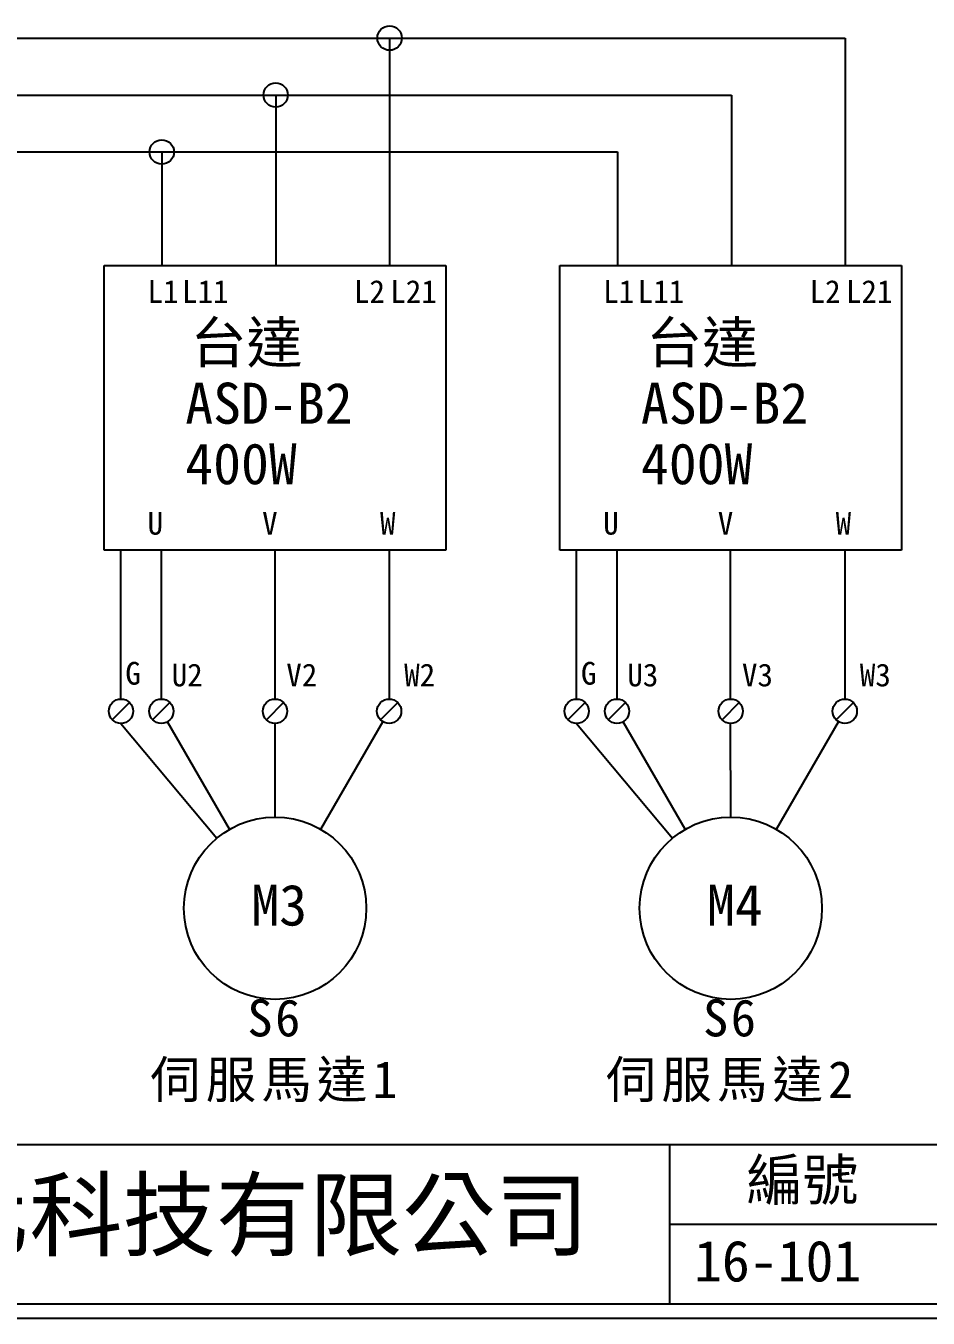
# Model space of a CAD drawing. Extents: x 10 to 297, y 3 to 207.
# Drawn here: x 89.2 to 168.4, y 3 to 116.5 of the extents above; entities that cross this region are included whole.
import ezdxf

# ---------------------------------------------------------------- set-up
doc = ezdxf.new("R2010")
doc.units = 0
doc.layers.get('0').update_dxf_attribs({"linetype": 'CONTINUOUS'})
doc.layers.add('圖框層', color=7, linetype='CONTINUOUS')
doc.layers.add('標尺寸層', color=3, linetype='CONTINUOUS')
doc.styles.add('STSL', font='kaiu.ttf')
doc.styles.add('標楷體', font='kaiu.ttf')

msp = doc.modelspace()

# ---------------------------------------------------------------- linework, layer by layer
for p, q in [((121.09, 70.43), (121.1, 57.36)), ((161.09, 70.43), (161.1, 57.36)), ((98.31, 57.05), (96.8, 55.53)), ((101.85, 57.05), (100.34, 55.53)), ((111.84, 57.04), (110.33, 55.53)), ((121.85, 57.05), (120.34, 55.53)), ((138.31, 57.05), (136.8, 55.53)), ((141.85, 57.05), (140.34, 55.53)), ((151.84, 57.04), (150.33, 55.53)), ((161.85, 57.05), (160.34, 55.53)), ((107.09, 45.92), (101.63, 55.36)), ((115.09, 45.92), (120.55, 55.37)), ((147.09, 45.92), (141.63, 55.36)), ((155.09, 45.92), (160.55, 55.37))]:
    msp.add_line(p, q)
for centre, radius in [((121.14, 115.39), 1.07), ((111.14, 110.39), 1.07), ((101.14, 105.39), 1.07), ((97.56, 56.29), 1.07), ((101.1, 56.29), 1.07), ((111.08, 56.29), 1.07), ((121.1, 56.29), 1.07), ((137.56, 56.29), 1.07), ((141.1, 56.29), 1.07), ((151.08, 56.29), 1.07), ((161.1, 56.29), 1.07), ((111.09, 38.99), 8), ((151.09, 38.99), 8)]:
    msp.add_circle(centre, radius)
at = {"layer": '圖框層', "color": 7}
for p, q in [((11.25, 18.25), (295.75, 18.25)), ((145.75, 4.25), (145.75, 18.25)), ((145.75, 11.25), (295.75, 11.25)), ((11.25, 4.25), (295.75, 4.25)), ((10, 3), (297, 3))]:
    msp.add_line(p, q, dxfattribs=at)
at = {"layer": '標尺寸層', "color": 7}
for p, q in [((41.14, 115.39), (161.14, 115.39)), ((121.14, 115.39), (121.14, 95.43)), ((161.14, 115.39), (161.14, 95.43)), ((121.14, 114.32), (121.14, 114.26)), ((31.14, 110.39), (151.14, 110.39)), ((111.14, 110.39), (111.14, 95.42)), ((151.14, 110.39), (151.14, 95.42)), ((111.14, 109.32), (111.14, 109.26)), ((21.14, 105.39), (141.14, 105.39)), ((101.14, 105.39), (101.14, 95.42)), ((141.14, 105.39), (141.14, 95.42)), ((101.14, 104.32), (101.14, 104.26)), ((96.09, 95.42), (121.08, 95.43)), ((96.09, 70.42), (96.09, 95.42)), ((121.08, 95.43), (126.08, 95.43)), ((126.08, 95.43), (126.08, 70.43)), ((136.09, 95.42), (161.08, 95.43)), ((136.09, 70.42), (136.09, 95.42)), ((161.08, 95.43), (166.08, 95.43)), ((166.08, 95.43), (166.08, 70.43)), ((101.09, 70.42), (96.09, 70.42)), ((97.56, 57.36), (97.56, 70.42)), ((126.08, 70.43), (101.09, 70.42)), ((101.09, 70.42), (101.1, 57.36)), ((111.08, 57.36), (111.08, 70.43)), ((141.09, 70.42), (136.09, 70.42)), ((137.56, 57.36), (137.56, 70.42)), ((166.08, 70.43), (141.09, 70.42)), ((141.09, 70.42), (141.1, 57.36)), ((151.08, 57.36), (151.08, 70.43)), ((97.56, 55.22), (105.96, 45.13)), ((111.09, 46.99), (111.08, 55.22)), ((137.56, 55.22), (145.96, 45.13)), ((151.09, 46.99), (151.08, 55.22))]:
    msp.add_line(p, q, dxfattribs=at)

# ---------------------------------------------------------------- texts
at = {"color": 0, "char_height": 3.25, "width": 24.1454, "attachment_point": 2, "style": '標楷體'}
for s, insert in [('{\\T1.1;S6\\P伺服馬達1}', (111.09, 30.99)), ('{\\T1.1;S6\\P伺服馬達2}', (151.09, 30.99))]:
    msp.add_mtext(s, dxfattribs=dict(at, insert=insert))
at = {"layer": '圖框層', "color": 4, "style": 'STSL'}
for s, height, p in [('L1', 2, (99.89, 92.14)), ('L11', 2, (102.92, 92.14)), ('L2', 2, (118.01, 92.14)), ('L21', 2, (121.2, 92.14)), ('L1', 2, (139.89, 92.14)), ('L11', 2, (142.92, 92.14)), ('L2', 2, (158.01, 92.14)), ('L21', 2, (161.2, 92.14)), ('台達', 3.6, (103.67, 86.86)), ('台達', 3.6, (143.67, 86.86)), ('ASD-B2', 3.6, (103.2, 81.53)), ('ASD-B2', 3.6, (143.2, 81.53)), ('400W', 3.6, (103.2, 76.22)), ('400W', 3.6, (143.2, 76.22)), ('U', 2, (99.89, 71.79)), ('V', 2, (109.95, 71.79)), ('W', 2, (120.3, 71.79)), ('U', 2, (139.89, 71.79)), ('V', 2, (149.95, 71.79)), ('W', 2, (160.3, 71.79)), ('G', 2, (97.94, 58.62)), ('U2', 2, (102.01, 58.47)), ('V2', 2, (112.07, 58.47)), ('W2', 2, (122.42, 58.47)), ('G', 2, (137.94, 58.62)), ('U3', 2, (142.01, 58.47)), ('V3', 2, (152.07, 58.47)), ('W3', 2, (162.42, 58.47)), ('M3', 3.6, (109, 37.47)), ('M4', 3.6, (149, 37.47)), ('編號', 3.6, (152.47, 13.34)), ('泓陞自動化科技有限公司', 6, (48.6, 9.08)), ('16-101', 3.6, (147.86, 6.22))]:
    msp.add_text(s, height=height, dxfattribs=at).set_placement(p)

doc.saveas('drawing.dxf')
